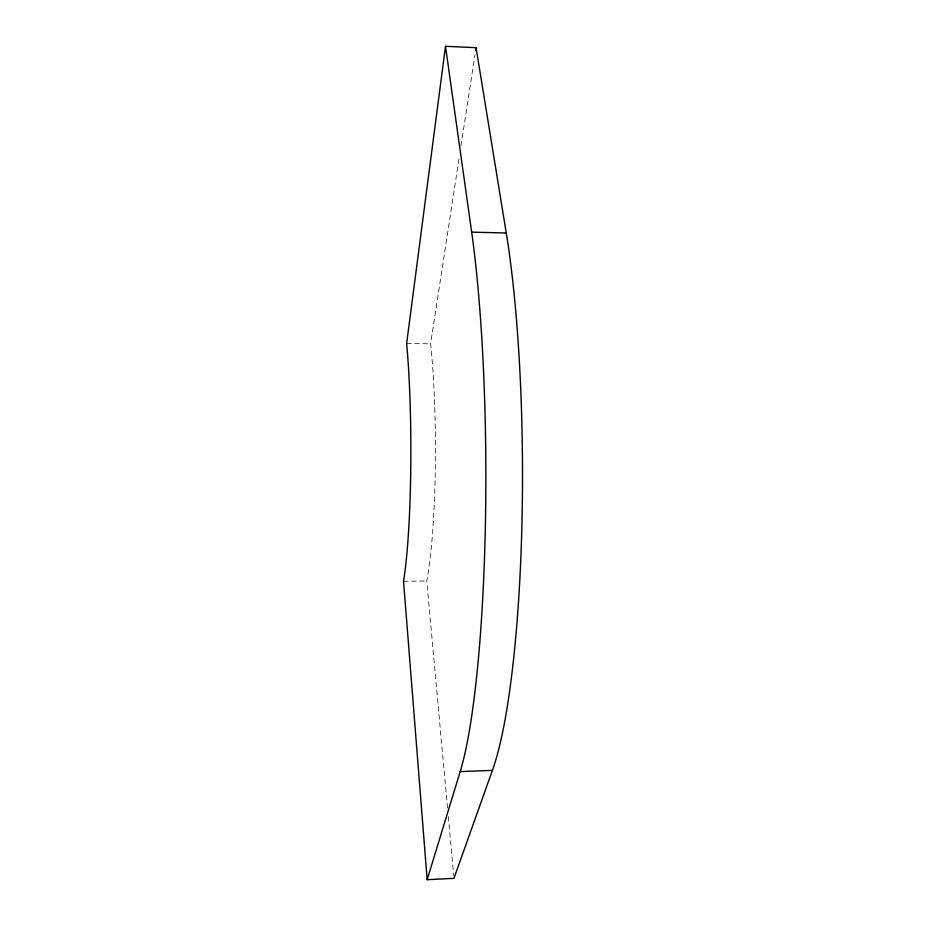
<?xml version="1.0" encoding="UTF-8"?>
<svg xmlns="http://www.w3.org/2000/svg" width="926" height="926" viewBox="0 0 926 926"><rect width="100%" height="100%" fill="white"/><g stroke="black" fill="none" stroke-linecap="round" stroke-linejoin="round"><path stroke-width="0.69" stroke-dasharray="4.63 3.47" d="M447.513 807.935L426.759 580.926A156.413 18.589 89.9 0 0 430.602 343.801L459.446 155.892M460.986 145.926L474.969 54.808M403.528 581.308L426.759 580.926M406.63 343.534L430.602 343.801M448.3 816.558L453.682 875.464"/><path stroke-width="1.39" d="M445.499 46.3L406.63 343.534A156.818 15.973 89.9 0 1 403.528 581.308L427.164 879.7L453.948 878.334L492.412 770.363A329.552 51.648 89.8 0 0 506.256 232.982L476.068 47.689L445.499 46.3L471.67 232.148A330.675 44.471 89.8 0 1 460.187 771.601L427.164 879.7M475.628 50.536L476.068 47.689M460.187 771.601L492.412 770.363M471.67 232.148L506.256 232.982"/></g></svg>
